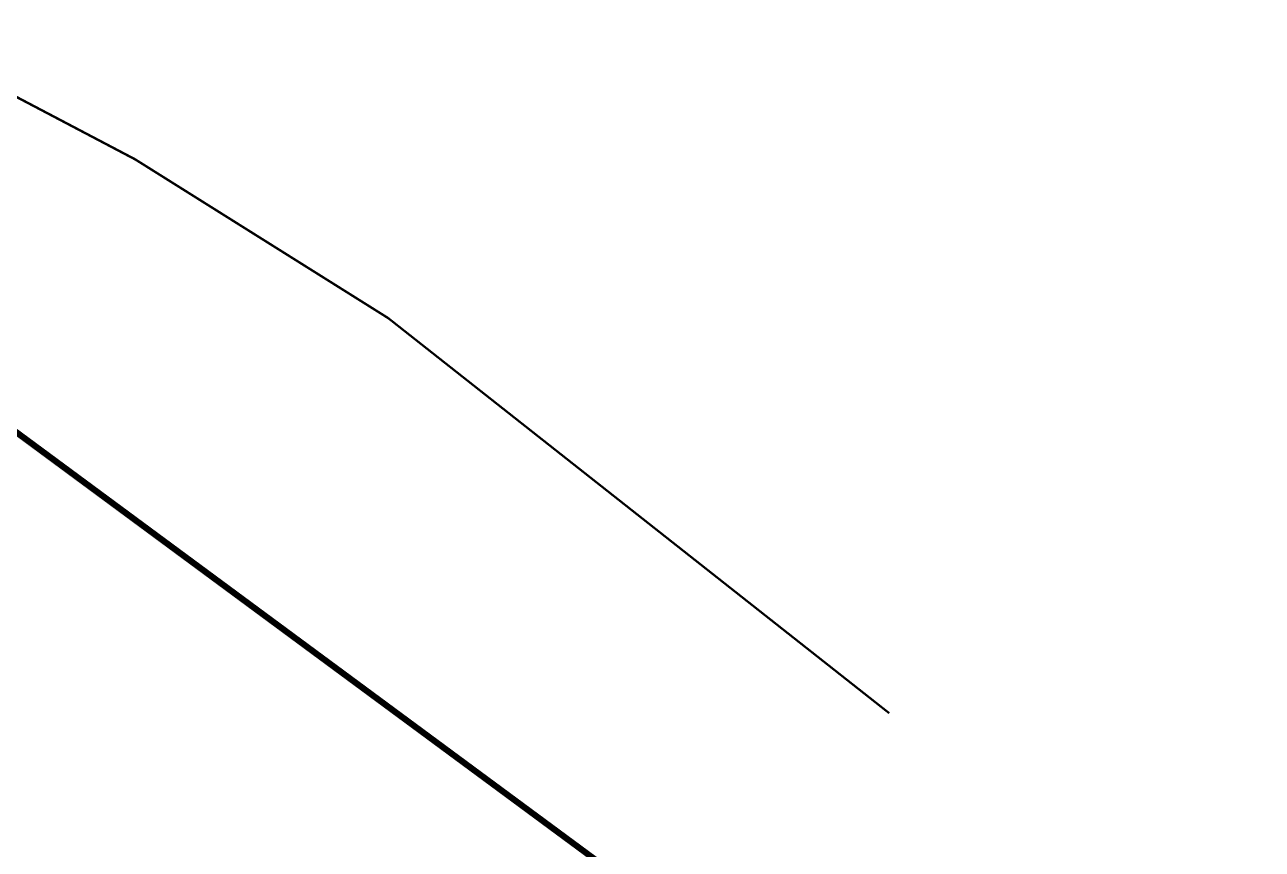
# Model space of a CAD drawing. Header units: millimetres. Extents: x 2315 to 4619, y 1334 to 1897.
# Drawn here: x 4510.3 to 4608.1, y 1654.8 to 1719.9 of the extents above; entities that cross this region are included whole.
import ezdxf

# ---------------------------------------------------------------- set-up
doc = ezdxf.new("R2010")
doc.units = ezdxf.units.MM
doc.layers.add('PDF_0-新增征地', color=7, linetype='Continuous', true_color=0x00a5dd)
doc.layers.add('PDF_转运站初步方案', color=7, linetype='Continuous', true_color=0x00b85c)

msp = doc.modelspace()

# ---------------------------------------------------------------- hatches: boundary and pattern name
at = {"layer": 'PDF_转运站初步方案', "true_color": 0x00a5dd, "transparency": 33554559}
msp.add_hatch(color=142, dxfattribs=at).paths.add_polyline_path([(4496.741, 1697.514), (4496.435, 1697.087), (4583.781, 1632.646), (4584.026, 1633.074)])

# ---------------------------------------------------------------- linework, layer by layer
at = {"layer": 'PDF_0-新增征地', "lineweight": 0}
msp.add_lwpolyline([(4483.669, 1475.637, 0.186, 0.186, 0), (4516.867, 1475.118, 0.182, 0.182, 0), (4556.142, 1474.599, 0.178, 0.178, 0), (4556.936, 1467.483, 0.183, 0.183, 0), (4558.188, 1464.093, 0.172, 0.172, 0), (4559.532, 1464.093, 0.203, 0.203, 0), (4560.845, 1467.605, 0.197, 0.197, 0), (4561.7, 1474.782, 0.17, 0.17, 0), (4578.314, 1476.126, 0.171, 0.171, 0), (4607.939, 1643.671, 0, 0, 0), (4578.589, 1665.508, 0.172, 0.172, 0), (4539.009, 1696.72, 0.188, 0.188, 0), (4519.005, 1709.272, 0.191, 0.191, 0), (4499.031, 1719.778, 0.25, 0.25, 0)], format="xyseb", dxfattribs=at)
at = {"layer": 'PDF_0-新增征地', "lineweight": 25}
msp.add_lwpolyline([(4578.589, 1665.508), (4578.589, 1665.508)], dxfattribs=at)
at = {"layer": 'PDF_转运站初步方案', "color": 142, "lineweight": 0, "true_color": 0x00a5dd}
msp.add_lwpolyline([(4221.173, 1618.536, 0.502, 0.502, 0), (4405.73, 1681.083, 0.53, 0.53, 0), (4502.177, 1693.208, 0.489, 0.489, 0), (4583.903, 1632.86, 0, 0, 0)], format="xyseb", dxfattribs=at)

doc.saveas('drawing.dxf')
